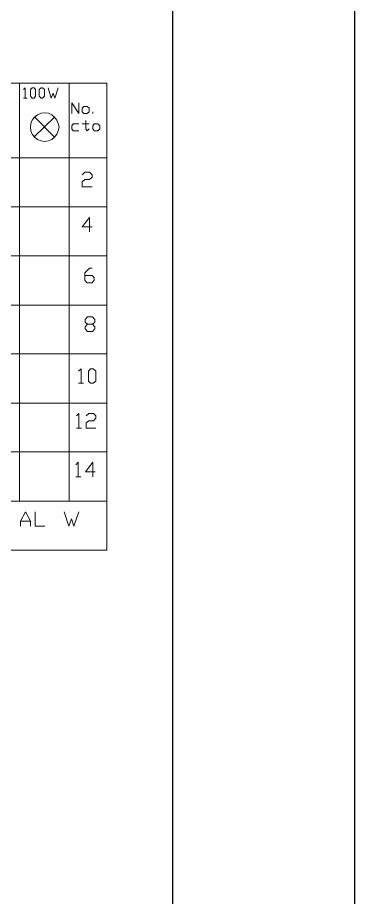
# Model space of a CAD drawing. Header units: metres. Extents: x -1 to 113, y -70 to 21.
# Drawn here: x 111.694 to 113.376, y 8.468 to 12.859 of the extents above; entities that cross this region are included whole.
import ezdxf

# ---------------------------------------------------------------- set-up
doc = ezdxf.new("R2010")
doc.units = ezdxf.units.M
doc.header["$LTSCALE"] = 0.5
doc.layers.add('CUADRO', color=7, linetype='Continuous')
doc.layers.add('TABLA', color=7, linetype='Continuous')

msp = doc.modelspace()

# ---------------------------------------------------------------- linework, layer by layer
at = {"layer": 'CUADRO'}
for points in [[(61.8973, 20.8448), (113.3764, 20.7976), (113.3764, -0.8928), (61.8973, -0.8456)], [(87.5823, 19.5112), (112.4677, 19.464), (112.4677, -0.0475), (87.5823, -0.0003)]]:
    msp.add_lwpolyline(points, close=True, dxfattribs=at)
at = {"layer": 'TABLA', "color": 7, "linetype": 'Continuous', "lineweight": 18, "true_color": 0x000007}
for p, q in [((111.7029, 12.5324), (111.7029, 10.4459)), ((111.9521, 12.5324), (111.9521, 10.4459)), ((111.7231, 12.4573), (111.7414, 12.4573)), ((112.0693, 12.3804), (112.0693, 12.3895)), ((111.7762, 12.265), (111.8788, 12.3621)), ((111.778, 12.3639), (111.8788, 12.2631)), ((112.0162, 12.3291), (112.051, 12.3291)), ((108.9972, 12.1587), (112.1389, 12.1587)), ((108.9972, 11.9151), (112.1389, 11.9151)), ((108.9972, 11.6696), (112.1389, 11.6696)), ((108.9972, 11.4241), (112.1389, 11.4241)), ((108.9972, 11.1805), (112.1389, 11.1805)), ((111.9979, 11.0339), (112.0235, 11.0339)), ((108.9972, 10.935), (112.1389, 10.935)), ((111.9887, 10.8104), (112.0125, 10.8104)), ((108.9972, 10.6914), (112.1389, 10.6914)), ((111.9851, 10.5668), (112.0089, 10.5668)), ((108.9972, 10.4459), (112.1389, 10.4459)), ((111.7084, 10.3451), (111.7579, 10.3451))]:
    msp.add_line(p, q, dxfattribs=at)
for points in [[(108.9972, 10.2004), (112.1389, 10.2004), (112.1389, 12.5324), (108.9972, 12.5324)], [(111.7671, 12.4573), (111.7579, 12.4665), (111.7579, 12.5013), (111.7671, 12.5086), (111.7762, 12.5086), (111.7835, 12.5013), (111.7835, 12.4665), (111.7762, 12.4573)], [(111.811, 12.4573), (111.8019, 12.4665), (111.8019, 12.5013), (111.811, 12.5086), (111.8183, 12.5086), (111.8275, 12.5013), (111.8275, 12.4665), (111.8183, 12.4573)], [(112.0418, 12.3804), (112.0254, 12.3804), (112.0162, 12.3895), (112.0162, 12.4079), (112.0254, 12.4152), (112.0418, 12.4152), (112.051, 12.4079), (112.051, 12.3895)], [(111.9008, 12.3126), (111.8971, 12.3309), (111.8898, 12.3474), (111.8788, 12.3621), (111.8641, 12.3749), (111.8477, 12.3822), (111.8293, 12.3841), (111.811, 12.3822), (111.7927, 12.3749), (111.778, 12.3621), (111.7671, 12.3474), (111.7597, 12.3309), (111.7579, 12.3126), (111.7597, 12.2943), (111.7671, 12.2778), (111.778, 12.2631), (111.7927, 12.2503), (111.811, 12.2448), (111.8293, 12.2412), (111.8477, 12.2448), (111.8641, 12.2503), (111.8788, 12.2631), (111.8898, 12.2778), (111.8971, 12.2943)], [(112.095, 12.2943), (112.0766, 12.2943), (112.0693, 12.3034), (112.0693, 12.3199), (112.0766, 12.3291), (112.095, 12.3291), (112.1041, 12.3199), (112.1041, 12.3034)], [(112.0583, 11.0339), (112.0473, 11.0449), (112.0473, 11.0944), (112.0583, 11.1054), (112.0712, 11.1054), (112.084, 11.0944), (112.084, 11.0449), (112.0712, 11.0339)]]:
    msp.add_lwpolyline(points, close=True, dxfattribs=at)
for points in [[(111.7231, 12.5013), (111.7322, 12.5086), (111.7322, 12.4573)], [(111.8458, 12.5086), (111.8623, 12.4573), (111.8715, 12.483), (111.8806, 12.4573), (111.8971, 12.5086)], [(111.9649, 12.3804), (111.9649, 12.4335), (111.9997, 12.3804), (111.9997, 12.4335)], [(112.0345, 12.3456), (112.0345, 12.3034), (112.0418, 12.2943), (112.051, 12.3034)], [(111.9997, 12.3291), (111.9722, 12.3291), (111.9649, 12.3199), (111.9649, 12.3034), (111.9722, 12.2943), (111.9997, 12.2943)], [(112.0162, 12.0745), (112.029, 12.0873), (112.0528, 12.0873), (112.0657, 12.0745), (112.0657, 12.0635), (112.0528, 12.0506), (112.029, 12.0506), (112.0162, 12.0397), (112.0162, 12.014), (112.0657, 12.014)], [(112.0657, 11.8143), (112.0162, 11.8143), (112.0528, 11.862), (112.0528, 11.7905)], [(112.029, 11.5725), (112.0657, 11.5725), (112.0766, 11.5615), (112.0766, 11.5487), (112.0657, 11.5359), (112.04, 11.5359), (112.029, 11.5487), (112.029, 11.5853), (112.0528, 11.6092), (112.0657, 11.6092)], [(112.0437, 11.2922), (112.0308, 11.3051), (112.0308, 11.316), (112.0437, 11.3289), (112.0675, 11.3289), (112.0803, 11.3399), (112.0803, 11.3527), (112.0675, 11.3655), (112.0437, 11.3655), (112.0308, 11.3527), (112.0308, 11.3399), (112.0437, 11.3289)], [(112.0675, 11.3289), (112.0803, 11.316), (112.0803, 11.3051), (112.0675, 11.2922), (112.0437, 11.2922)], [(111.9979, 11.0944), (112.0107, 11.1054), (112.0107, 11.0339)], [(111.9887, 10.8709), (111.9997, 10.8837), (111.9997, 10.8104)], [(112.0363, 10.8709), (112.0492, 10.8837), (112.073, 10.8837), (112.084, 10.8709), (112.084, 10.8599), (112.073, 10.8471), (112.0492, 10.8471), (112.0363, 10.8361), (112.0363, 10.8104), (112.084, 10.8104)], [(111.9851, 10.6273), (111.996, 10.6401), (111.996, 10.5668)], [(112.0821, 10.5924), (112.0327, 10.5924), (112.0693, 10.6401), (112.0693, 10.5668)], [(111.7084, 10.3213), (111.7084, 10.3451), (111.7341, 10.3928), (111.7579, 10.3451), (111.7579, 10.3213)], [(111.7817, 10.3928), (111.7817, 10.3213), (111.8293, 10.3213)], [(111.9264, 10.3928), (111.9502, 10.3213), (111.9631, 10.358), (111.9741, 10.3213), (111.9997, 10.3928)]]:
    msp.add_lwpolyline(points, dxfattribs=at)

doc.saveas('drawing.dxf')
